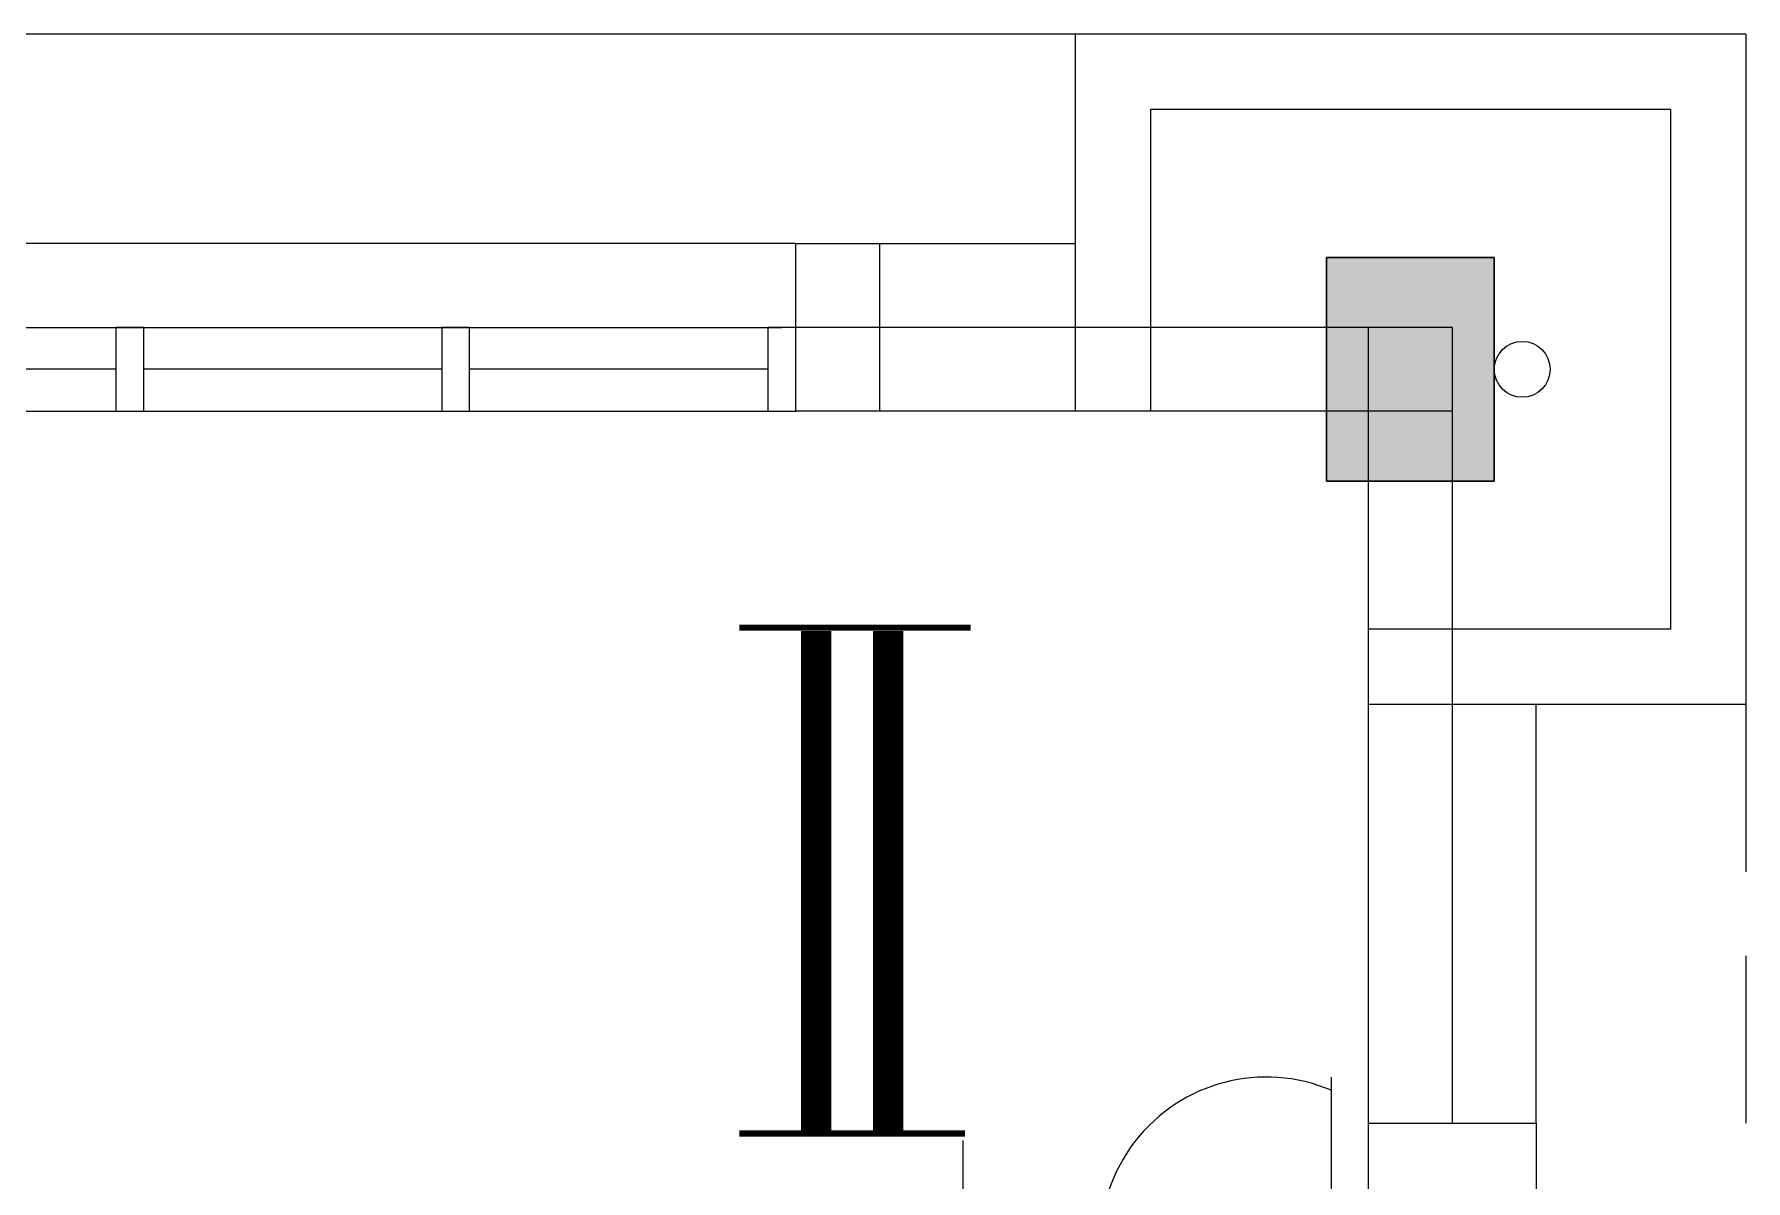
# Model space of a CAD drawing. Header units: inches. Extents: x 16928 to 514628, y -1471 to 241387.
# Drawn here: x 182992 to 186055, y 50562 to 52615 of the extents above; entities that cross this region are included whole.
import ezdxf

# ---------------------------------------------------------------- set-up
doc = ezdxf.new("R2010")
doc.units = ezdxf.units.IN
doc.header["$MEASUREMENT"] = 0
doc.linetypes.add('HIDDEN', pattern=[0.375, 0.25, -0.125])
doc.layers.add('COLUMN', color=8, linetype='Continuous', lineweight=30)
for name, color, linetype in [('DOWNPIPE', 8, 'Continuous'), ('ELECT', 6, 'Continuous'), ('FITTING', 8, 'Continuous'), ('LW', 2, 'Continuous'), ('TB', 8, 'Continuous'), ('WALL', 1, 'Continuous'), ('WIN', 9, 'Continuous')]:
    doc.layers.add(name, color=color, linetype=linetype)

# ---------------------------------------------------------------- blocks, each defined once
blk = doc.blocks.new('13A SSO 300mm')
at = {"layer": 'ELECT', "color": 6}
for p, q in [((0, 413.8), (0, 904.4)), ((-184, 659.1), (184, 659.1)), ((-297.4, 0), (297.4, 0))]:
    blk.add_line(p, q, dxfattribs=at)
blk.add_arc((0, 116.3), 297.4, 336.9763, 203.0237, dxfattribs=at)

msp = doc.modelspace()

# ---------------------------------------------------------------- linework, layer by layer
at = {"layer": 'COLUMN'}
msp.add_lwpolyline([(185605, 52215.4), (185305, 52215.4), (185305, 51815.4), (185605, 51815.4)], close=True, dxfattribs=at)
msp.add_solid([(185605, 52215.4), (185305, 52215.4), (185605, 51815.4), (185305, 51815.4)], dxfattribs=at)
at = {"layer": 'DOWNPIPE'}
msp.add_circle((185655, 52015.4), 50, dxfattribs=at)
at = {"layer": 'FITTING', "color": 3}
for points, const_width in [([(184391.5, 50647.1), (184391.5, 51547.1)], 54.6), ([(184520.4, 50647.1), (184520.4, 51547.1)], 54.6), ([(184253.9, 51553), (184539, 51553)], 10.9), ([(184392.6, 51553), (184667.8, 51553)], 10.9), ([(184253.9, 50647.1), (184529.1, 50647.1)], 10.9), ([(184382.8, 50647.1), (184658, 50647.1)], 10.9)]:
    msp.add_lwpolyline(points, dxfattribs=dict(at, const_width=const_width))
at = {"layer": 'LW'}
for p, q in [((184355, 52240.4), (182555, 52240.4)), ((184505, 52240.4), (184855, 52240.4)), ((185680, 50665.4), (185680, 51415.4))]:
    msp.add_line(p, q, dxfattribs=at)
at = {"layer": 'LW', "linetype": 'HIDDEN', "ltscale": 1200}
msp.add_line((186055, 51415.4), (186055, 40615.4), dxfattribs=at)
at = {"layer": 'WALL'}
for p, q in [((186055, 52615.4), (184855, 52615.4)), ((184855, 52615.4), (184855, 51940.4)), ((186055, 52615.4), (186055, 51415.4)), ((185920, 52480.4), (184990, 52480.4)), ((184990, 52480.4), (184990, 51940.4)), ((185920, 52480.4), (185920, 51550.4)), ((185530, 52090.4), (184355, 52090.4)), ((185380, 50515.4), (185380, 52090.4)), ((185530, 50665.4), (185530, 52090.4)), ((185530, 51940.4), (184355, 51940.4)), ((185920, 51550.4), (185380, 51550.4)), ((185920, 51550.4), (185380, 51550.4)), ((186055, 51415.4), (185380, 51415.4)), ((186055, 51415.4), (185380, 51415.4))]:
    msp.add_line(p, q, dxfattribs=at)
for points in [[(184505, 51940.4), (184355, 51940.4), (184355, 52240.4), (184505, 52240.4)], [(185380, 50515.4), (185380, 50665.4), (185680, 50665.4), (185680, 50515.4)]]:
    msp.add_lwpolyline(points, close=True, dxfattribs=at)
at = {"layer": 'WIN'}
for p, q in [((184855, 52615.4), (182055, 52615.4)), ((182580, 52090.4), (184330, 52090.4)), ((183138.3, 52015.4), (182605, 52015.4)), ((183721.6, 52015.4), (183188.3, 52015.4)), ((184305, 52015.4), (183771.6, 52015.4)), ((182555, 51940.4), (184355, 51940.4))]:
    msp.add_line(p, q, dxfattribs=at)
for points in [[(183188.3, 52090.4), (183138.3, 52090.4), (183138.3, 51940.4), (183188.3, 51940.4)], [(183771.6, 52090.4), (183721.6, 52090.4), (183721.6, 51940.4), (183771.6, 51940.4)], [(184355, 52090.4), (184305, 52090.4), (184305, 51940.4), (184355, 51940.4)]]:
    msp.add_lwpolyline(points, close=True, dxfattribs=at)

# ---------------------------------------------------------------- block references
at = {"layer": 'TB', "color": 6, "linetype": 'Continuous', "rotation": 90}
msp.add_blockref('13A SSO 300mm', (185313.5, 50450.8), dxfattribs=at)

doc.saveas('drawing.dxf')
